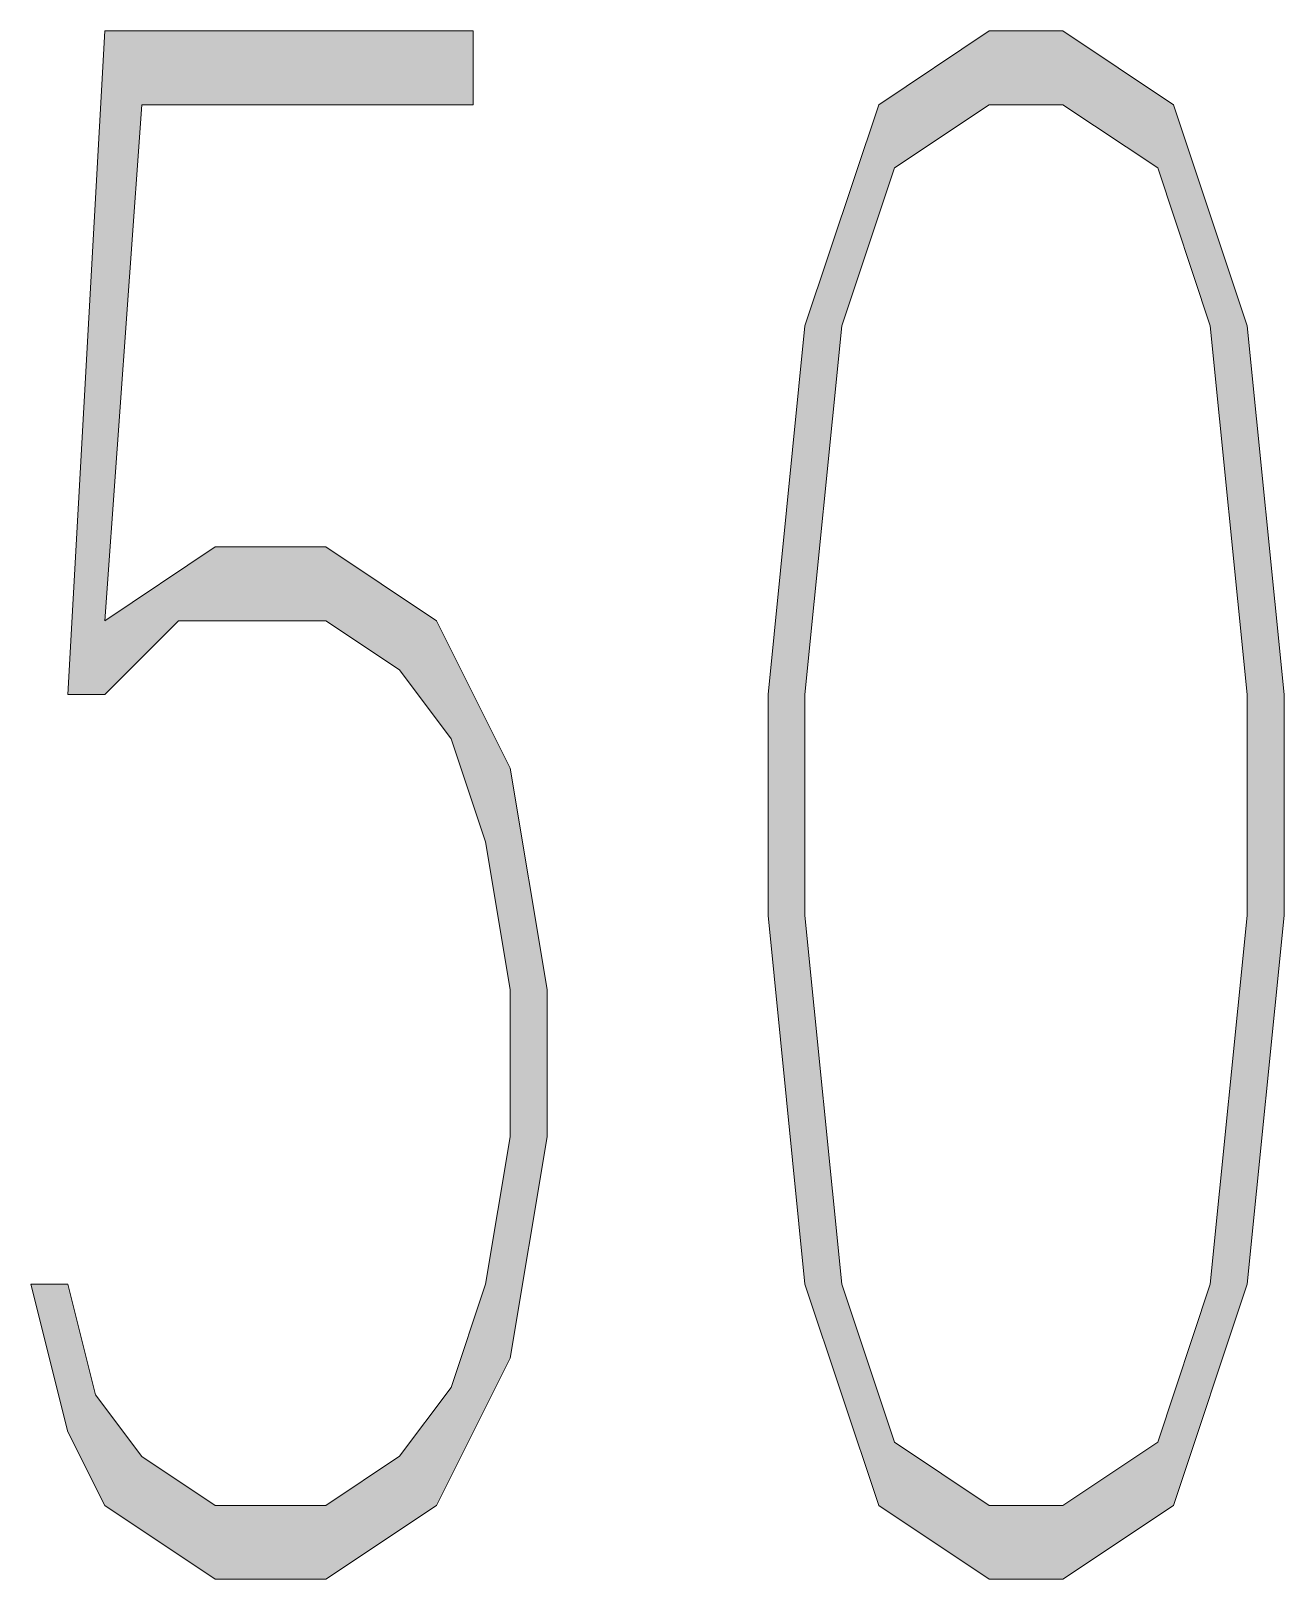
# Model space of a CAD drawing. Extents: x 55.14 to 56.43, y 149.57 to 151.17.
import ezdxf

# ---------------------------------------------------------------- set-up
doc = ezdxf.new("R2010")
doc.units = 0
doc.header["$LTSCALE"] = 25
doc.header["$MEASUREMENT"] = 0
doc.layers.get('0').update_dxf_attribs({"linetype": 'CONTINUOUS'})

msp = doc.modelspace()

# ---------------------------------------------------------------- hatches: boundary and pattern name
h = msp.add_hatch(color=256)
h.paths.add_polyline_path([(55.4437, 150.6347), (55.3295, 150.6347), (55.2153, 150.5585), (55.2535, 151.0917), (55.5961, 151.0917), (55.5961, 151.1679), (55.2153, 151.1679), (55.1773, 150.4823), (55.2153, 150.4823), (55.2915, 150.5585), (55.4437, 150.5585), (55.52, 150.5077), (55.5733, 150.4365), (55.6088, 150.3299), (55.6341, 150.1775), (55.6341, 150.0251), (55.6088, 149.8727), (55.5733, 149.7661), (55.52, 149.6949), (55.4437, 149.6441), (55.3295, 149.6441), (55.2535, 149.6948), (55.2058, 149.7585), (55.1773, 149.8727), (55.1391, 149.8727), (55.1773, 149.7203), (55.2153, 149.6441), (55.3295, 149.5681), (55.4437, 149.5681), (55.5581, 149.6441), (55.6341, 149.7965), (55.6723, 150.0251), (55.6723, 150.1775), (55.6341, 150.4061), (55.5581, 150.5585)])
h.paths.add_polyline_path([(56.3958, 150.8631), (56.3196, 151.0917), (56.2054, 151.1679), (56.1292, 151.1679), (56.015, 151.0917), (55.9388, 150.8631), (55.9008, 150.4823), (55.9008, 150.2537), (55.9388, 149.8727), (56.015, 149.6441), (56.1292, 149.5681), (56.2054, 149.5681), (56.3196, 149.6441), (56.3958, 149.8727), (56.4338, 150.2537), (56.4338, 150.4823)])
h.paths.add_polyline_path([(55.977, 150.8631), (56.0313, 151.0264), (56.1292, 151.0917), (56.2054, 151.0917), (56.3033, 151.0264), (56.3576, 150.8631), (56.3958, 150.4823), (56.3958, 150.2537), (56.3576, 149.8727), (56.3033, 149.7094), (56.2054, 149.6441), (56.1292, 149.6441), (56.0313, 149.7094), (55.977, 149.8727), (55.9388, 150.2537), (55.9388, 150.4823)], flags=16)

# ---------------------------------------------------------------- linework, layer by layer
at = {"color": 7, "lineweight": 0}
for points in [[(55.2153, 151.1679), (55.1773, 150.4823)], [(55.2153, 151.1679), (55.5961, 151.1679), (55.5961, 151.0917), (55.2535, 151.0917)], [(56.1292, 151.1679), (56.015, 151.0917), (55.9388, 150.8631), (55.9008, 150.4823), (55.9008, 150.2537), (55.9388, 149.8727), (56.015, 149.6441), (56.1292, 149.5681), (56.2054, 149.5681), (56.3196, 149.6441), (56.3958, 149.8727), (56.4338, 150.2537), (56.4338, 150.4823), (56.3958, 150.8631), (56.3196, 151.0917), (56.2054, 151.1679), (56.1292, 151.1679), (56.1292, 151.1679)], [(55.2535, 151.0917), (55.2153, 150.5585)], [(56.3033, 151.0264), (56.2054, 151.0917), (56.1292, 151.0917), (56.0313, 151.0264)], [(56.0313, 151.0264), (55.977, 150.8631), (55.9388, 150.4823), (55.9388, 150.2537), (55.977, 149.8727), (56.0313, 149.7094)], [(56.3033, 149.7094), (56.3576, 149.8727), (56.3958, 150.2537), (56.3958, 150.4823), (56.3576, 150.8631), (56.3033, 151.0264)], [(55.2153, 150.5585), (55.3295, 150.6347), (55.4437, 150.6347), (55.5581, 150.5585), (55.6341, 150.4061), (55.6723, 150.1775), (55.6723, 150.0251), (55.6341, 149.7965), (55.5581, 149.6441), (55.4437, 149.5681), (55.3295, 149.5681), (55.2153, 149.6441), (55.1773, 149.7203), (55.1391, 149.8727), (55.1773, 149.8727)], [(55.1773, 150.4823), (55.2153, 150.4823), (55.2915, 150.5585), (55.4437, 150.5585), (55.52, 150.5077)], [(55.52, 150.5077), (55.5733, 150.4365)], [(55.5733, 150.4365), (55.6088, 150.3299)], [(55.6088, 150.3299), (55.6341, 150.1775), (55.6341, 150.0251), (55.6088, 149.8727)], [(55.2058, 149.7585), (55.1773, 149.8727)], [(55.6088, 149.8727), (55.5733, 149.7661)], [(55.5733, 149.7661), (55.52, 149.6949)], [(55.2535, 149.6948), (55.2058, 149.7585)], [(56.0313, 149.7094), (56.1292, 149.6441), (56.2054, 149.6441), (56.3033, 149.7094)], [(55.52, 149.6949), (55.4437, 149.6441), (55.3295, 149.6441), (55.2535, 149.6948)]]:
    msp.add_lwpolyline(points, dxfattribs=at)

doc.saveas('drawing.dxf')
